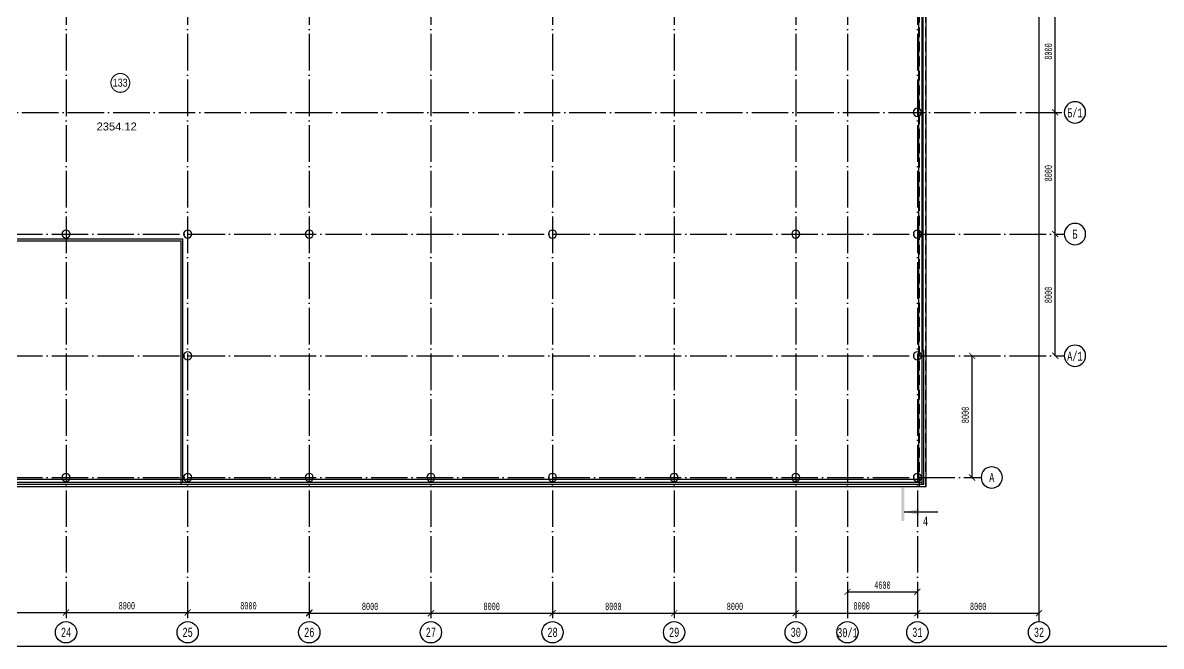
# Model space of a CAD drawing. Extents: x -4497 to 351150, y -50 to 322254.
# Drawn here: x 203923 to 278810, y 83000 to 123973 of the extents above; entities that cross this region are included whole.
import ezdxf
from ezdxf.enums import TextEntityAlignment as Align

# ---------------------------------------------------------------- set-up
doc = ezdxf.new("R2010")
doc.units = 0
doc.header["$LTSCALE"] = 100
doc.header["$PDMODE"] = 3
doc.linetypes.add('ACAD_ISO04W100', pattern=[30, 24, -3, 0, -3])
doc.linetypes.add('DASHED2', pattern=[9.525, 6.35, -3.175])
doc.layers.get('0').update_dxf_attribs({"linetype": 'CONTINUOUS'})
doc.layers.get('Defpoints').update_dxf_attribs({"linetype": 'CONTINUOUS'})
for name, color, linetype in [('axis', 40, 'CONTINUOUS'), ('COLON', 5, 'CONTINUOUS'), ('EEE', 7, 'CONTINUOUS'), ('Glass', 4, 'CONTINUOUS'), ('S', 2, 'CONTINUOUS'), ('SENDVICH', 2, 'CONTINUOUS'), ('WALL', 7, 'CONTINUOUS')]:
    doc.layers.add(name, color=color, linetype=linetype)
doc.layers.add('MONOLIT', color=7, linetype='CONTINUOUS', true_color=0x691639)
doc.styles.add('ARIEL-17.5', font='arial.ttf', dxfattribs={"height": 15})
doc.styles.add('MONOTXT1', font='monotxt1', dxfattribs={"width": 0.65, "height": 300})
doc.styles.add('ST_1', font='monotxt.shx', dxfattribs={"width": 0.65, "height": 600})
doc.styles.add('ST_2', font='monotxt.shx', dxfattribs={"width": 0.65, "height": 480})
doc.dimstyles.new('STY_DIM1', dxfattribs={"dimscale": 200, "dimtxt": 2.25, "dimasz": 2, "dimexe": 2, "dimexo": 2, "dimgap": 1, "dimtad": 1, "dimdec": 0, "dimzin": 0, "dimdsep": 46, "dimtxsty": 'ST_2', "dimblk1": 'ARCHTICK', "dimblk2": 'ARCHTICK', "dimsah": 1, "dimcen": 3, "dimclrd": 174, "dimclre": 174, "dimclrt": 174, "dimadec": 0, "dimazin": 0, "dimtfac": 1, "dimtdec": 0, "dimtix": 1, "dimtmove": 2, "dimatfit": 3, "dimldrblk": 'ARCHTICK', "dimfxl": 1, "dimtolj": 1, "dimtzin": 0, "dimarcsym": 0})

# ---------------------------------------------------------------- blocks, each defined once
blk = doc.blocks.new('_ARCHTICK')
at = {"color": 0, "linetype": 'ByBlock', "const_width": 0.15}
blk.add_lwpolyline([(-0.5, -0.5), (0.5, 0.5)], dxfattribs=at)
blk = doc.blocks.new('*D88')
at = {"layer": 'axis', "color": 174, "lineweight": -2}
for p, q in [((271433, 110087), (271433, 110087)), ((271833, 102087), (271833, 110087))]:
    blk.add_line(p, q, dxfattribs=at)
at = {"layer": 'Defpoints', "color": 0}
for p in [(271833, 110087), (271833, 110087), (271833, 102087)]:
    blk.add_point(p, dxfattribs=at)
at = {"layer": 'axis', "color": 174, "lineweight": -2, "xscale": 400, "yscale": 400, "zscale": 400}
for p, rotation in [((271833, 110087), 90), ((271833, 102087), 270)]:
    blk.add_blockref('_ARCHTICK', p, dxfattribs=dict(at, rotation=rotation))
at = {"layer": 'axis', "color": 174, "insert": (271393, 106087), "char_height": 480, "attachment_point": 5, "rotation": 90, "style": 'ST_2'}
blk.add_mtext('\\A1;8000', dxfattribs=at)
blk = doc.blocks.new('*D89')
at = {"layer": 'axis', "color": 174, "lineweight": -2}
blk.add_line((271833, 118087), (271833, 126087), dxfattribs=at)
at = {"layer": 'Defpoints', "color": 0}
for p in [(271833, 126087), (271833, 126087), (271833, 118087)]:
    blk.add_point(p, dxfattribs=at)
at = {"layer": 'axis', "color": 174, "lineweight": -2, "xscale": 400, "yscale": 400, "zscale": 400}
for p, rotation in [((271833, 126087), 90), ((271833, 118087), 270)]:
    blk.add_blockref('_ARCHTICK', p, dxfattribs=dict(at, rotation=rotation))
at = {"layer": 'axis', "color": 174, "insert": (271393, 122087), "char_height": 480, "attachment_point": 5, "rotation": 90, "style": 'ST_2'}
blk.add_mtext('\\A1;8000', dxfattribs=at)
blk = doc.blocks.new('*D112')
at = {"layer": 'axis', "color": 174, "lineweight": -2}
blk.add_line((271833, 110087), (271833, 118087), dxfattribs=at)
at = {"layer": 'Defpoints', "color": 0}
for p in [(271833, 118087), (271833, 118087), (271833, 110087)]:
    blk.add_point(p, dxfattribs=at)
at = {"layer": 'axis', "color": 174, "lineweight": -2, "xscale": 400, "yscale": 400, "zscale": 400}
for p, rotation in [((271833, 118087), 90), ((271833, 110087), 270)]:
    blk.add_blockref('_ARCHTICK', p, dxfattribs=dict(at, rotation=rotation))
at = {"layer": 'axis', "color": 174, "insert": (271393, 114087), "char_height": 480, "attachment_point": 5, "rotation": 90, "style": 'ST_2'}
blk.add_mtext('\\A1;8000', dxfattribs=at)
blk = doc.blocks.new('*D113')
at = {"layer": 'axis', "color": 174, "lineweight": -2}
for p, q in [((265972, 102087), (265972, 102087)), ((266372, 94087), (266372, 102087))]:
    blk.add_line(p, q, dxfattribs=at)
at = {"layer": 'Defpoints', "color": 0}
for p in [(266372, 102087), (266372, 102087), (266372, 94087)]:
    blk.add_point(p, dxfattribs=at)
at = {"layer": 'axis', "color": 174, "lineweight": -2, "xscale": 400, "yscale": 400, "zscale": 400}
for p, rotation in [((266372, 102087), 90), ((266372, 94087), 270)]:
    blk.add_blockref('_ARCHTICK', p, dxfattribs=dict(at, rotation=rotation))
at = {"layer": 'axis', "color": 174, "insert": (265932, 98200), "char_height": 480, "attachment_point": 5, "rotation": 90, "style": 'ST_2'}
blk.add_mtext('\\A1;8000', dxfattribs=at)
blk = doc.blocks.new('*D119')
at = {"layer": 'axis', "color": 174, "lineweight": -2}
blk.add_line((206769, 85216), (214769, 85216), dxfattribs=at)
at = {"layer": 'Defpoints', "color": 0}
for p in [(206769, 85216), (214769, 85216), (214769, 85216)]:
    blk.add_point(p, dxfattribs=at)
at = {"layer": 'axis', "color": 174, "lineweight": -2, "xscale": 400, "yscale": 400, "zscale": 400, "rotation": 180}
blk.add_blockref('_ARCHTICK', (206769, 85216), dxfattribs=at)
at = {"layer": 'axis', "color": 174, "lineweight": -2, "xscale": 400, "yscale": 400, "zscale": 400}
blk.add_blockref('_ARCHTICK', (214769, 85216), dxfattribs=at)
at = {"layer": 'axis', "color": 174, "insert": (210769, 85656), "char_height": 480, "attachment_point": 5, "style": 'ST_2'}
blk.add_mtext('\\A1;8000', dxfattribs=at)
blk = doc.blocks.new('*D123')
at = {"layer": 'axis', "color": 174, "lineweight": -2}
blk.add_line((198769, 85216), (206769, 85216), dxfattribs=at)
at = {"layer": 'Defpoints', "color": 0}
for p in [(198769, 85216), (206769, 85216), (206769, 85216)]:
    blk.add_point(p, dxfattribs=at)
at = {"layer": 'axis', "color": 174, "lineweight": -2, "xscale": 400, "yscale": 400, "zscale": 400, "rotation": 180}
blk.add_blockref('_ARCHTICK', (198769, 85216), dxfattribs=at)
at = {"layer": 'axis', "color": 174, "lineweight": -2, "xscale": 400, "yscale": 400, "zscale": 400}
blk.add_blockref('_ARCHTICK', (206769, 85216), dxfattribs=at)
at = {"layer": 'axis', "color": 174, "insert": (202769, 85656), "char_height": 480, "attachment_point": 5, "style": 'ST_2'}
blk.add_mtext('\\A1;8000', dxfattribs=at)
blk = doc.blocks.new('*D124')
at = {"layer": 'axis', "color": 174, "lineweight": -2}
blk.add_line((222769, 85170), (230769, 85170), dxfattribs=at)
at = {"layer": 'Defpoints', "color": 0}
for p in [(222769, 85170), (230769, 85170), (230769, 85170)]:
    blk.add_point(p, dxfattribs=at)
at = {"layer": 'axis', "color": 174, "lineweight": -2, "xscale": 400, "yscale": 400, "zscale": 400, "rotation": 180}
blk.add_blockref('_ARCHTICK', (222769, 85170), dxfattribs=at)
at = {"layer": 'axis', "color": 174, "lineweight": -2, "xscale": 400, "yscale": 400, "zscale": 400}
blk.add_blockref('_ARCHTICK', (230769, 85170), dxfattribs=at)
at = {"layer": 'axis', "color": 174, "insert": (226769, 85610), "char_height": 480, "attachment_point": 5, "style": 'ST_2'}
blk.add_mtext('\\A1;8000', dxfattribs=at)
blk = doc.blocks.new('*D125')
at = {"layer": 'axis', "color": 174, "lineweight": -2}
blk.add_line((214769, 85216), (222769, 85216), dxfattribs=at)
at = {"layer": 'Defpoints', "color": 0}
for p in [(214769, 85216), (222769, 85216), (222769, 85216)]:
    blk.add_point(p, dxfattribs=at)
at = {"layer": 'axis', "color": 174, "lineweight": -2, "xscale": 400, "yscale": 400, "zscale": 400, "rotation": 180}
blk.add_blockref('_ARCHTICK', (214769, 85216), dxfattribs=at)
at = {"layer": 'axis', "color": 174, "lineweight": -2, "xscale": 400, "yscale": 400, "zscale": 400}
blk.add_blockref('_ARCHTICK', (222769, 85216), dxfattribs=at)
at = {"layer": 'axis', "color": 174, "insert": (218769, 85656), "char_height": 480, "attachment_point": 5, "style": 'ST_2'}
blk.add_mtext('\\A1;8000', dxfattribs=at)
blk = doc.blocks.new('*D126')
at = {"layer": 'axis', "color": 174, "lineweight": -2}
blk.add_line((230769, 85170), (238769, 85170), dxfattribs=at)
at = {"layer": 'Defpoints', "color": 0}
for p in [(230769, 85170), (238769, 85170), (238769, 85170)]:
    blk.add_point(p, dxfattribs=at)
at = {"layer": 'axis', "color": 174, "lineweight": -2, "xscale": 400, "yscale": 400, "zscale": 400, "rotation": 180}
blk.add_blockref('_ARCHTICK', (230769, 85170), dxfattribs=at)
at = {"layer": 'axis', "color": 174, "lineweight": -2, "xscale": 400, "yscale": 400, "zscale": 400}
blk.add_blockref('_ARCHTICK', (238769, 85170), dxfattribs=at)
at = {"layer": 'axis', "color": 174, "insert": (234769, 85610), "char_height": 480, "attachment_point": 5, "style": 'ST_2'}
blk.add_mtext('\\A1;8000', dxfattribs=at)
blk = doc.blocks.new('*D129')
at = {"layer": 'axis', "color": 174, "lineweight": -2}
blk.add_line((238769, 85170), (246769, 85170), dxfattribs=at)
at = {"layer": 'Defpoints', "color": 0}
for p in [(238769, 85170), (246769, 85170), (246769, 85170)]:
    blk.add_point(p, dxfattribs=at)
at = {"layer": 'axis', "color": 174, "lineweight": -2, "xscale": 400, "yscale": 400, "zscale": 400, "rotation": 180}
blk.add_blockref('_ARCHTICK', (238769, 85170), dxfattribs=at)
at = {"layer": 'axis', "color": 174, "lineweight": -2, "xscale": 400, "yscale": 400, "zscale": 400}
blk.add_blockref('_ARCHTICK', (246769, 85170), dxfattribs=at)
at = {"layer": 'axis', "color": 174, "insert": (242769, 85610), "char_height": 480, "attachment_point": 5, "style": 'ST_2'}
blk.add_mtext('\\A1;8000', dxfattribs=at)
blk = doc.blocks.new('*D130')
at = {"layer": 'axis', "color": 174, "lineweight": -2}
blk.add_line((246769, 85170), (254769, 85170), dxfattribs=at)
at = {"layer": 'Defpoints', "color": 0}
for p in [(246769, 85170), (254769, 85170), (254769, 85170)]:
    blk.add_point(p, dxfattribs=at)
at = {"layer": 'axis', "color": 174, "lineweight": -2, "xscale": 400, "yscale": 400, "zscale": 400, "rotation": 180}
blk.add_blockref('_ARCHTICK', (246769, 85170), dxfattribs=at)
at = {"layer": 'axis', "color": 174, "lineweight": -2, "xscale": 400, "yscale": 400, "zscale": 400}
blk.add_blockref('_ARCHTICK', (254769, 85170), dxfattribs=at)
at = {"layer": 'axis', "color": 174, "insert": (250769, 85610), "char_height": 480, "attachment_point": 5, "style": 'ST_2'}
blk.add_mtext('\\A1;8000', dxfattribs=at)
blk = doc.blocks.new('*D131')
at = {"layer": 'axis', "color": 174, "lineweight": -2}
blk.add_line((254769, 85170), (262769, 85170), dxfattribs=at)
at = {"layer": 'Defpoints', "color": 0}
for p in [(254769, 85170), (262769, 85170), (262769, 85170)]:
    blk.add_point(p, dxfattribs=at)
at = {"layer": 'axis', "color": 174, "lineweight": -2, "xscale": 400, "yscale": 400, "zscale": 400, "rotation": 180}
blk.add_blockref('_ARCHTICK', (254769, 85170), dxfattribs=at)
at = {"layer": 'axis', "color": 174, "lineweight": -2, "xscale": 400, "yscale": 400, "zscale": 400}
blk.add_blockref('_ARCHTICK', (262769, 85170), dxfattribs=at)
at = {"layer": 'axis', "color": 174, "insert": (259107, 85648), "char_height": 480, "attachment_point": 5, "style": 'ST_2'}
blk.add_mtext('\\A1;8000', dxfattribs=at)
blk = doc.blocks.new('*D146')
at = {"layer": 'axis', "color": 174, "lineweight": -2}
blk.add_line((262769, 85170), (270769, 85170), dxfattribs=at)
at = {"layer": 'Defpoints', "color": 0}
for p in [(262769, 85170), (270769, 85170), (270769, 85170)]:
    blk.add_point(p, dxfattribs=at)
at = {"layer": 'axis', "color": 174, "lineweight": -2, "xscale": 400, "yscale": 400, "zscale": 400, "rotation": 180}
blk.add_blockref('_ARCHTICK', (262769, 85170), dxfattribs=at)
at = {"layer": 'axis', "color": 174, "lineweight": -2, "xscale": 400, "yscale": 400, "zscale": 400}
blk.add_blockref('_ARCHTICK', (270769, 85170), dxfattribs=at)
at = {"layer": 'axis', "color": 174, "insert": (266769, 85610), "char_height": 480, "attachment_point": 5, "style": 'ST_2'}
blk.add_mtext('\\A1;8000', dxfattribs=at)
blk = doc.blocks.new('*D152')
at = {"layer": 'axis', "color": 174, "lineweight": -2}
blk.add_line((258169, 86570), (262769, 86570), dxfattribs=at)
at = {"layer": 'Defpoints', "color": 0}
for p in [(258169, 86570), (262769, 86570), (262769, 86570)]:
    blk.add_point(p, dxfattribs=at)
at = {"layer": 'axis', "color": 174, "lineweight": -2, "xscale": 400, "yscale": 400, "zscale": 400, "rotation": 180}
blk.add_blockref('_ARCHTICK', (258169, 86570), dxfattribs=at)
at = {"layer": 'axis', "color": 174, "lineweight": -2, "xscale": 400, "yscale": 400, "zscale": 400}
blk.add_blockref('_ARCHTICK', (262769, 86570), dxfattribs=at)
at = {"layer": 'axis', "color": 174, "insert": (260469, 87010), "char_height": 480, "attachment_point": 5, "style": 'ST_2'}
blk.add_mtext('\\A1;4600', dxfattribs=at)
blk = doc.blocks.new('psw')
at = {"color": 7, "linetype": 'Continuous'}
blk.add_circle((0, -350), 350, dxfattribs=at)
at = {"color": 7, "linetype": 'Continuous', "style": 'MONOTXT1', "width": 0.65}
blk.add_attdef('99', text='', height=300, dxfattribs=at).set_placement((0, -350), align=Align.MIDDLE)
blk = doc.blocks.new('psw1')
at = {"color": 7, "linetype": 'Continuous'}
blk.add_circle((-347, 1), 350, dxfattribs=at)
at = {"color": 7, "linetype": 'Continuous', "style": 'MONOTXT1', "width": 0.65}
blk.add_attdef('99', text='', height=300, dxfattribs=at).set_placement((-347, 1), align=Align.MIDDLE)

msp = doc.modelspace()

# ---------------------------------------------------------------- linework, layer by layer
at = {"layer": 'axis', "linetype": 'ACAD_ISO04W100'}
for p, q in [((206769.3, 318243.4), (206769.3, 84615.2)), ((214769.3, 318243.4), (214769.3, 84615.2)), ((222769.3, 318243.4), (222769.3, 84615.2)), ((230769.3, 318243.4), (230769.3, 84615.2)), ((238769.3, 318243.4), (238769.3, 84615.2)), ((246769.3, 318243.4), (246769.3, 84615.2)), ((254769.3, 318243.4), (254769.3, 84615.2)), ((258169.3, 318243.4), (258169.3, 84615.2)), ((262769.3, 318243.4), (262769.3, 84615.2)), ((134869.3, 118087.2), (272433.1, 118087.2)), ((-1176.8, 110087.2), (272433.1, 110087.2)), ((-1176.8, 102087.2), (272433.1, 102087.2)), ((-1176.8, 94087.2), (266971.3, 94087.2))]:
    msp.add_line(p, q, dxfattribs=at)
at = {"layer": 'axis', "color": 255}
msp.add_line((270769.3, 318243.4), (270769.3, 84615.2), dxfattribs=at)
at = {"layer": 'COLON', "lineweight": 30}
for points in [[(262504.3, 118087.2, 1), (263034.3, 118087.2, 1)], [(206504.3, 110087.2, 1), (207034.3, 110087.2, 1)], [(214504.3, 110087.2, 1), (215034.3, 110087.2, 1)], [(222504.3, 110087.2, 1), (223034.3, 110087.2, 1)], [(238504.3, 110087.2, 1), (239034.3, 110087.2, 1)], [(254504.3, 110087.2, 1), (255034.3, 110087.2, 1)], [(262504.3, 110087.2, 1), (263034.3, 110087.2, 1)], [(214504.3, 102087.2, 1), (215034.3, 102087.2, 1)], [(262504.3, 102087.2, 1), (263034.3, 102087.2, 1)], [(206504.3, 94087.2, 1), (207034.3, 94087.2, 1)], [(214504.3, 94087.2, 1), (215034.3, 94087.2, 1)], [(222504.3, 94087.2, 1), (223034.3, 94087.2, 1)], [(230504.3, 94087.2, 1), (231034.3, 94087.2, 1)], [(238504.3, 94087.2, 1), (239034.3, 94087.2, 1)], [(246504.3, 94087.2, 1), (247034.3, 94087.2, 1)], [(254504.3, 94087.2, 1), (255034.3, 94087.2, 1)], [(262504.3, 94087.2, 1), (263034.3, 94087.2, 1)]]:
    msp.add_lwpolyline(points, format="xyb", close=True, dxfattribs=at)
at = {"layer": 'Defpoints', "color": 7}
msp.add_line((-4300, 83000), (323680, 83000), dxfattribs=at)
at = {"layer": 'EEE', "linetype": 'Continuous', "const_width": 70}
msp.add_lwpolyline([(209722, 120021.8, 1), (210961.2, 120021.8, 1)], format="xyb", close=True, dxfattribs=at)
at = {"layer": 'Glass', "flags": 128}
for points in [[(263084.3, 111987.2), (263084.3, 174487.5)], [(263144.3, 111987.2), (263144.3, 174487.5)], [(263084.3, 102432.2), (263084.3, 111987.2)], [(263144.3, 102432.2), (263144.3, 111987.2)]]:
    msp.add_lwpolyline(points, dxfattribs=at)
at = {"layer": 'MONOLIT', "color": 255, "linetype": 'DASHED2'}
for p, q in [((262918.8, 93507.2), (262918.8, 190502.2)), ((263318.8, 93507.2), (263318.8, 190502.2))]:
    msp.add_line(p, q, dxfattribs=at)
at = {"layer": 'MONOLIT'}
for points in [[(262869.3, 111987.2), (262869.3, 174487.5)], [(263349.3, 111987.2), (263349.3, 174487.5)], [(262869.3, 93987.2), (262869.3, 111987.2)], [(263349.3, 93507.2), (263349.3, 111987.2)], [(174669.3, 93987.2), (262869.3, 93987.2)], [(174189.3, 93507.2), (263349.3, 93507.2)]]:
    msp.add_lwpolyline(points, dxfattribs=at)
at = {"layer": 'SENDVICH'}
for p, q in [((170729.5, 109772.2), (214454.3, 109772.2)), ((170729.5, 109652.2), (214334.3, 109652.2)), ((263084.3, 93652.2), (263084.3, 102432.2)), ((263204.3, 93652.2), (263204.3, 102432.2))]:
    msp.add_line(p, q, dxfattribs=at)
at = {"layer": 'SENDVICH', "flags": 128}
for points in [[(214334.3, 93702.2), (214334.3, 109652.2)], [(214454.3, 93822.2), (214454.3, 109772.2)], [(263084.3, 102432.2), (263204.3, 102432.2)], [(174334.3, 93652.2), (263204.3, 93652.2)], [(174454.3, 93772.2), (263084.3, 93772.2)]]:
    msp.add_lwpolyline(points, dxfattribs=at)
at = {"layer": 'WALL', "color": 255}
msp.add_line((261906.8, 91823), (264106.8, 91823), dxfattribs=at)
for points in [[(261906.8, 93423), (261706.8, 93423), (261906.8, 91223), (261706.8, 91223)], [(261906.8, 91823), (262906.8, 91623), (262906.8, 92023), (262806.8, 91823)]]:
    msp.add_solid(points, dxfattribs=at)

# ---------------------------------------------------------------- block references
at = {"layer": 'axis', "linetype": 'ACAD_ISO04W100'}
ref = msp.add_blockref('psw1', (272439, 118084.7), dxfattribs=dict(at, xscale=-2, yscale=1.999999999941792, zscale=2))
ref.add_attrib('99', 'Б/1', dxfattribs={"layer": '0', "color": 7, "linetype": 'Continuous', "height": 600, "style": 'MONOTXT1', "width": 0.65}).set_placement((273133.1, 118087.2), align=Align.MIDDLE)
ref = msp.add_blockref('psw1', (272439, 110084.7), dxfattribs=dict(at, xscale=-2, yscale=1.999999999941792, zscale=2))
ref.add_attrib('99', 'Б', dxfattribs={"layer": '0', "color": 7, "linetype": 'Continuous', "height": 600, "style": 'MONOTXT1', "width": 0.65}).set_placement((273133.1, 110087.2), align=Align.MIDDLE)
ref = msp.add_blockref('psw1', (272439, 102084.7), dxfattribs=dict(at, xscale=-2, yscale=1.999999999941792, zscale=2))
ref.add_attrib('99', 'А/1', dxfattribs={"layer": '0', "color": 7, "linetype": 'Continuous', "height": 600, "style": 'MONOTXT1', "width": 0.65}).set_placement((273133.1, 102087.2), align=Align.MIDDLE)
ref = msp.add_blockref('psw1', (266971.3, 94087.2), dxfattribs=dict(at, xscale=-2, yscale=1.999999999941792, zscale=2))
ref.add_attrib('99', 'А', dxfattribs={"layer": '0', "color": 7, "linetype": 'Continuous', "height": 600, "style": 'MONOTXT1', "width": 0.65}).set_placement((267665.3, 94089.6), align=Align.MIDDLE)
at = {"layer": 'axis', "linetype": 'ACAD_ISO04W100', "xscale": 2, "yscale": 2, "zscale": 2}
for p, values in [((206769.3, 84615.2), {'99': '24'}), ((214769.3, 84615.2), {'99': '25'}), ((222769.3, 84615.2), {'99': '26'}), ((230769.3, 84615.2), {'99': '27'}), ((238769.3, 84615.2), {'99': '28'}), ((246769.3, 84615.2), {'99': '29'}), ((254769.3, 84615.2), {'99': '30'}), ((258169.3, 84615.2), {'99': '30/1'}), ((262769.3, 84615.2), {'99': '31'}), ((270769.3, 84615.2), {'99': '32'})]:
    msp.add_blockref('psw', p, dxfattribs=at).add_auto_attribs(values)

# ---------------------------------------------------------------- texts
at = {"layer": 'EEE', "linetype": 'Continuous', "lineweight": 20, "style": 'ARIEL-17.5', "width": 0.8}
msp.add_text('133', height=523.25, dxfattribs=at).set_placement((210330.4, 120038.6), align=Align.MIDDLE)
at = {"layer": 'S', "linetype": 'Continuous', "lineweight": 20, "style": 'ARIEL-17.5'}
msp.add_text('2354.12', height=523.25, dxfattribs=at).set_placement((210100.7, 116896.2), align=Align.CENTER)
at = {"layer": 'WALL', "color": 255, "style": 'ST_1', "width": 0.65}
msp.add_text('4', height=600, dxfattribs=at).set_placement((263306.8, 91223), align=Align.MIDDLE_CENTER)

# ---------------------------------------------------------------- dimensions: what is measured, and where the dimension line sits
at = {"layer": 'axis'}
for p1, p2, picture, middle in [((271833.1, 118087.2), (271833.1, 126087.2), '*D89', (271393.1, 122087.2)), ((271833.1, 110087.2), (271833.1, 118087.2), '*D112', (271393.1, 114087.2)), ((271833.1, 102087.2), (271833.1, 110087.2), '*D88', (271393.1, 106087.2)), ((258169.3, 86570.1), (262769.3, 86570.1), '*D152', (260469.3, 87010.1)), ((198769.3, 85215.6), (206769.3, 85215.6), '*D123', (202769.3, 85655.6)), ((206769.3, 85215.6), (214769.3, 85215.6), '*D119', (210769.3, 85655.6)), ((214769.3, 85215.6), (222769.3, 85215.6), '*D125', (218769.3, 85655.6)), ((222769.3, 85170.1), (230769.3, 85170.1), '*D124', (226769.3, 85610.1)), ((230769.3, 85170.1), (238769.3, 85170.1), '*D126', (234769.3, 85610.1)), ((238769.3, 85170.1), (246769.3, 85170.1), '*D129', (242769.3, 85610.1)), ((246769.3, 85170.1), (254769.3, 85170.1), '*D130', (250769.3, 85610.1)), ((262769.3, 85170.1), (270769.3, 85170.1), '*D146', (266769.3, 85610.1))]:
    dim = msp.add_aligned_dim(p1=p1, p2=p2, distance=0, dimstyle='STY_DIM1', override={"dimscale": 200, "dimtxt": 450}, dxfattribs=at)
    dim.commit()
    dim.dimension.update_dxf_attribs({"geometry": picture, "text_midpoint": middle})
for base, p1, p2, angle, picture, middle in [((266371.6, 102087.2), (266371.6, 94087.2), (266371.6, 102087.2), 90, '*D113', (265931.6, 98199.7)), ((262769.3, 85170.1), (254769.3, 85170.1), (262769.3, 85170.1), 0, '*D131', (259106.8, 85648.4))]:
    dim = msp.add_linear_dim(base=base, p1=p1, p2=p2, angle=angle, dimstyle='STY_DIM1', override={"dimscale": 200, "dimtxt": 450}, dxfattribs=at)
    dim.commit()
    dim.dimension.update_dxf_attribs({"geometry": picture, "text_midpoint": middle, "dimtype": 161})

doc.saveas('drawing.dxf')
